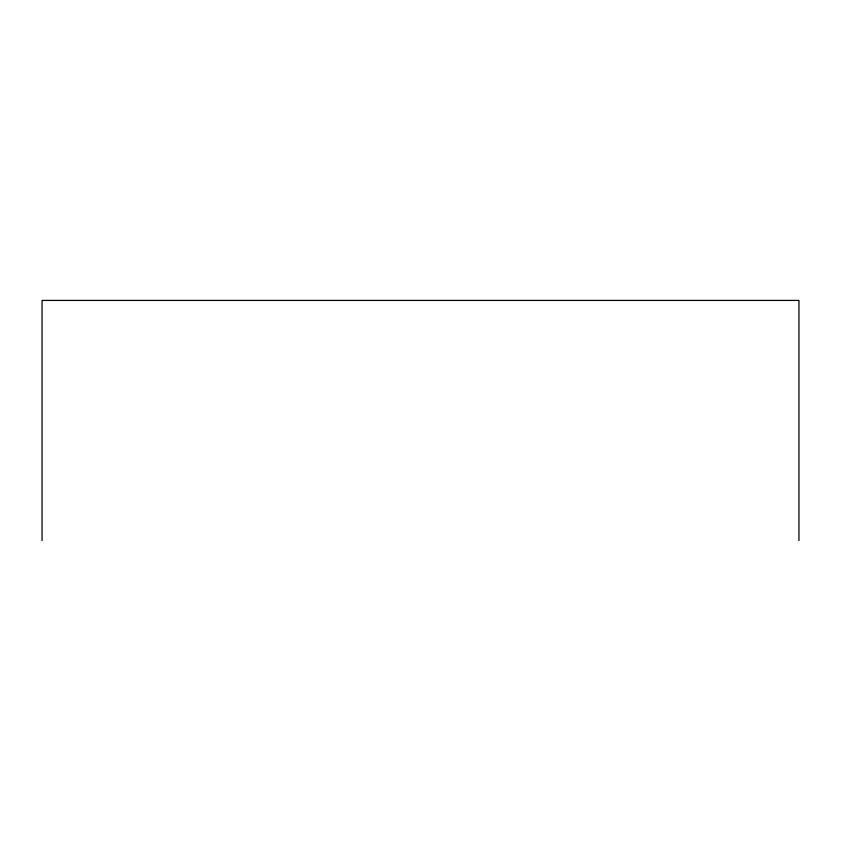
<?xml version="1.0" encoding="UTF-8"?>
<svg xmlns="http://www.w3.org/2000/svg" width="841" height="841" viewBox="0 0 841 841"><rect width="100%" height="100%" fill="white"/><g stroke="black" fill="none" stroke-linecap="round" stroke-linejoin="round"><path stroke-width="1.26" d="M798.95 540.584L798.95 300.416L42.05 300.416L42.05 540.584"/></g></svg>
